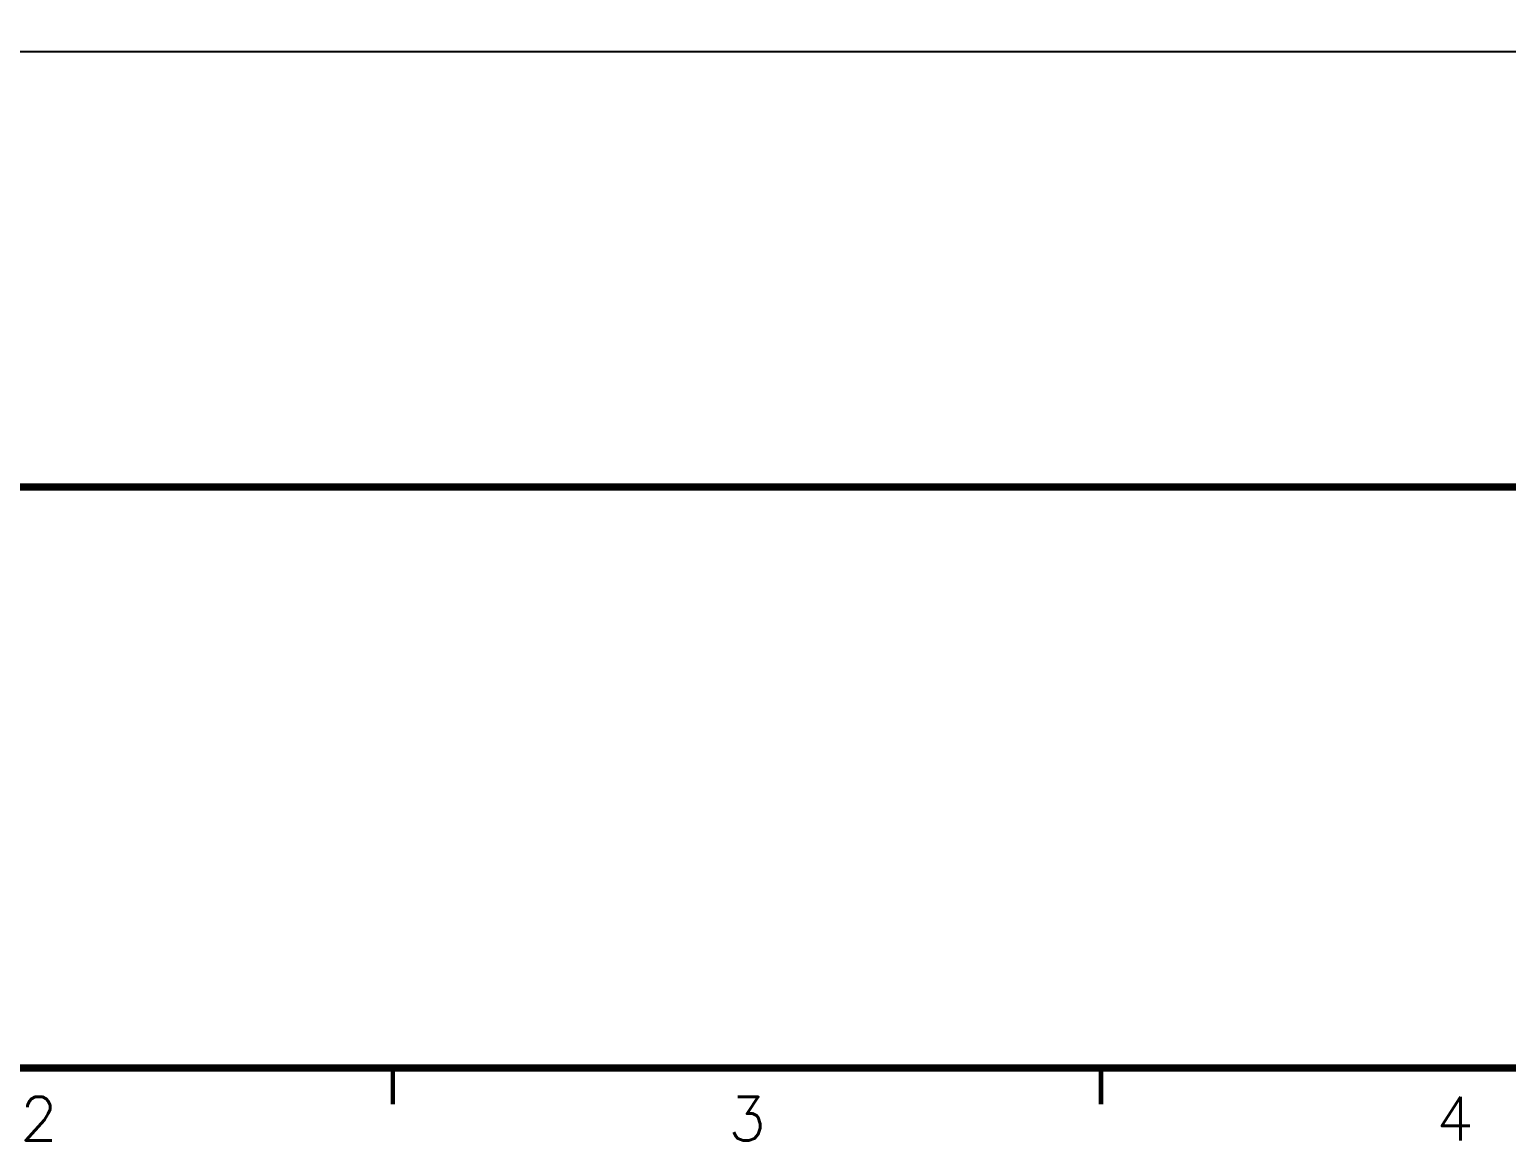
# Model space of a CAD drawing. Extents: x 295 to 953, y 10 to 290.
# Drawn here: x 564.5 to 666.1, y 10 to 86.5 of the extents above; entities that cross this region are included whole.
import ezdxf
from ezdxf.enums import TextEntityAlignment as Align

# ---------------------------------------------------------------- set-up
doc = ezdxf.new("R2010")
doc.units = 0
doc.header["$LTSCALE"] = 5
doc.header["$MEASUREMENT"] = 0
doc.layers.get('0').update_dxf_attribs({"linetype": 'CONTINUOUS', "lineweight": 25})
for name, color, linetype in [('13_C-SILK_GBR', 7, 'CONTINUOUS'), ('문자', 4, 'CONTINUOUS'), ('테두리', 3, 'CONTINUOUS')]:
    doc.layers.add(name, color=color, linetype=linetype)
doc.layers.add('6', color=6, linetype='CONTINUOUS', lineweight=13)
doc.styles.get("Standard").update_dxf_attribs({"font": 'simplex.shx'})
doc.styles.add('굴림체', font='')
doc.styles.get('굴림체').set_extended_font_data('GulimChe')

# ---------------------------------------------------------------- blocks, each defined once
blk = doc.blocks.new('C')
at = {"layer": '테두리'}
for points, const_width in [([(15, 285), (15, 15), (405, 15), (405, 285), (15, 285)], 0.5), ([(15, 55), (405, 55)], 0.5), ([(112.5, 12.5), (112.5, 15)], 0.3), ([(161.25, 12.5), (161.25, 15)], 0.3)]:
    blk.add_lwpolyline(points, dxfattribs=dict(at, const_width=const_width))
at = {"layer": '문자'}
for s, p in [('2', (88.12, 11.5)), ('3', (136.88, 11.5)), ('4', (185.62, 11.5))]:
    blk.add_text(s, height=3, dxfattribs=at).set_placement(p, align=Align.MIDDLE)

msp = doc.modelspace()

# ---------------------------------------------------------------- linework, layer by layer
at = {"layer": '13_C-SILK_GBR'}
msp.add_line((505.48, 85), (865.18, 85), dxfattribs=at)

# ---------------------------------------------------------------- block references
msp.add_blockref('C', (476.98, 0))

# ---------------------------------------------------------------- texts
at = {"layer": '6', "color": 4, "insert": (573.67, 73.54), "char_height": 3, "width": 36.962, "attachment_point": 4, "style": '굴림체'}
msp.add_mtext('{\\f굴림|b0|i0|c129;\\C7;', dxfattribs=at)

doc.saveas('drawing.dxf')
